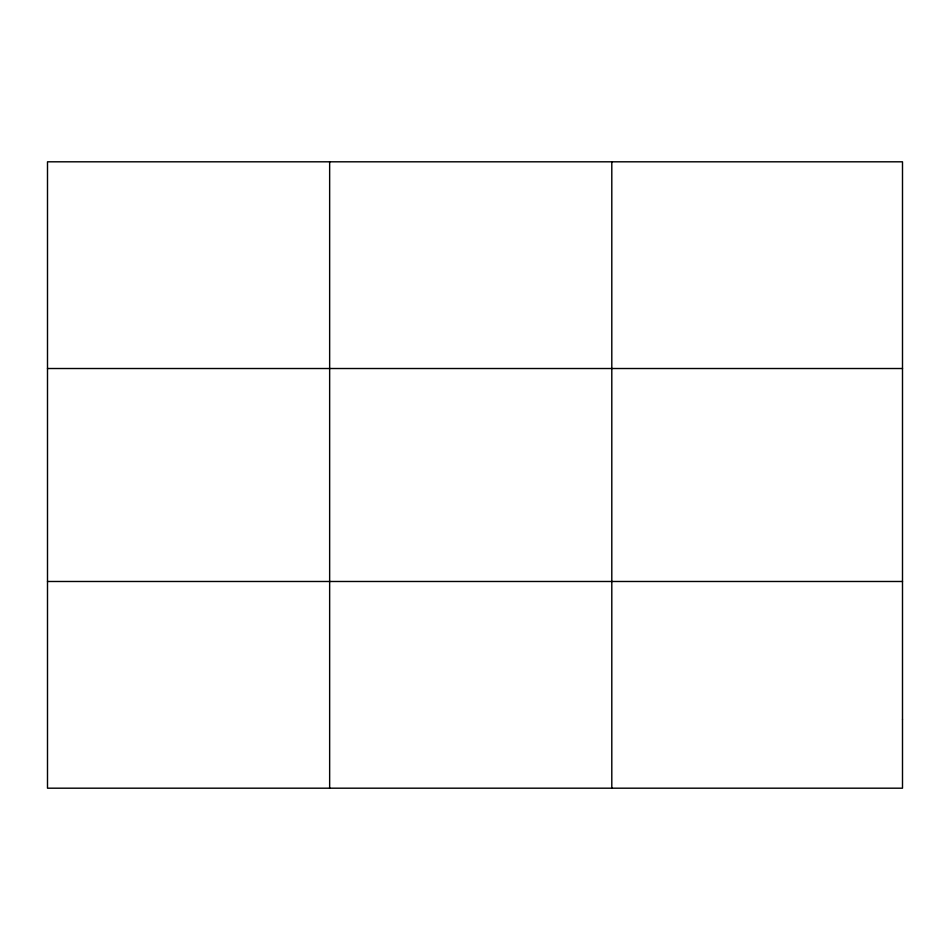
<?xml version="1.0" encoding="UTF-8"?>
<svg xmlns="http://www.w3.org/2000/svg" width="950" height="950" viewBox="0 0 950 950"><rect width="100%" height="100%" fill="white"/><g stroke="black" fill="none" stroke-linecap="round" stroke-linejoin="round"><path stroke-width="1.43" d="M329.65 161.809L329.65 788.191M611.8 161.809L611.8 788.191M47.5 368.517L902.5 368.517M47.5 581.483L902.5 581.483M902.5 719.281L902.5 788.191L47.5 788.191L47.5 161.809L902.5 161.809L902.5 719.281"/></g></svg>
